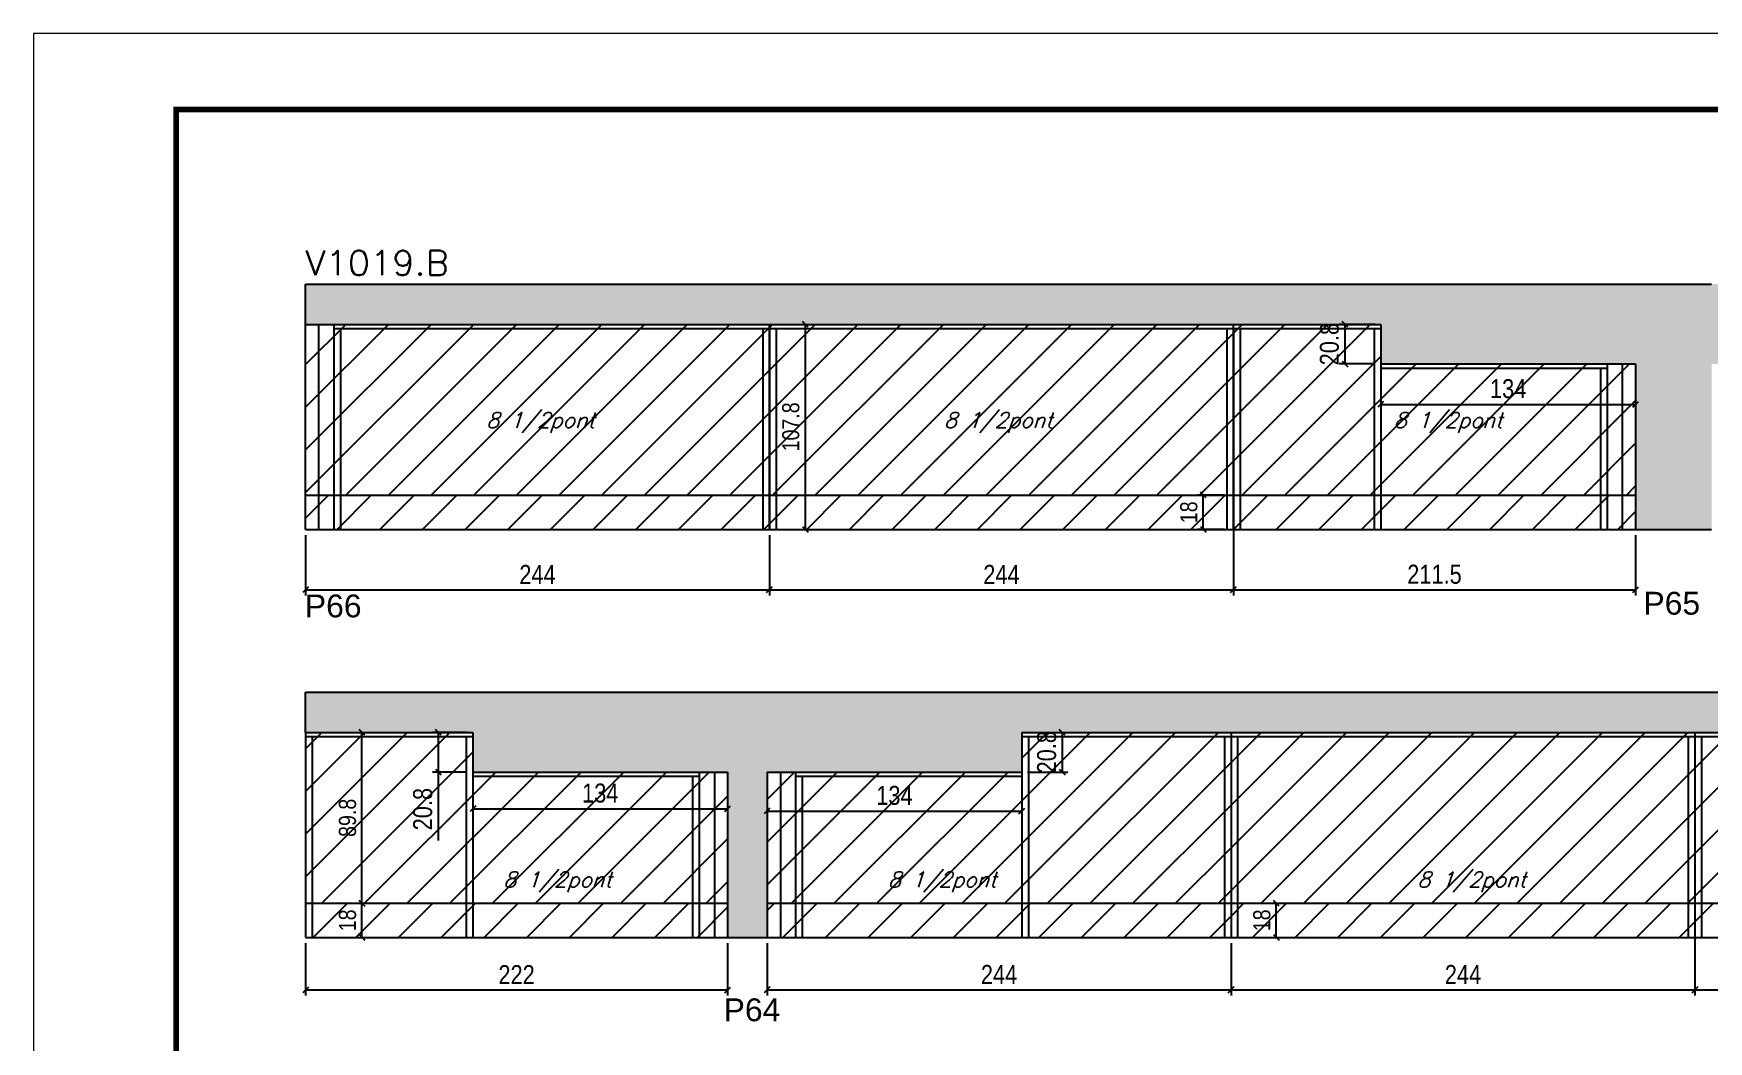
# Model space of a CAD drawing. Extents: x -20960 to -5926, y -2106 to 21915.
# Drawn here: x -12207 to -11326, y 14494 to 15024 of the extents above; entities that cross this region are included whole.
import ezdxf

# ---------------------------------------------------------------- set-up
doc = ezdxf.new("R2010")
doc.units = 0
doc.linetypes.add('DASHED', pattern=[0.75, 0.5, -0.25])
for name, color, linetype in [('5', 5, 'Continuous'), ('COTA', 241, 'Continuous'), ('Painéis', 200, 'Continuous'), ('Reaproveitamento', 251, 'Continuous'), ('SARR_2.2x7', 40, 'Continuous'), ('SARR_3.5x7', 81, 'Continuous'), ('texto', 7, 'Continuous')]:
    doc.layers.add(name, color=color, linetype=linetype)
for name, color, linetype, lineweight in [('Folhas', 255, 'Continuous', 9), ('SARRAFO DE PRESSAO', 251, 'DASHED', 9), ('Texto Seção', 7, 'Continuous', 15)]:
    doc.layers.add(name, color=color, linetype=linetype, lineweight=lineweight)
doc.styles.add('COTA TECNICA', font='techl___.ttf', dxfattribs={"height": 10})
doc.styles.add('COTA TECNICA-50', font='techl___.ttf', dxfattribs={"height": 9})
doc.styles.add('REGUA-120', font='ROMANS.shx', dxfattribs={"height": 15})
doc.styles.add('Romans', font='romans.shx')
doc.styles.get("Standard").update_dxf_attribs({"font": 'arial.ttf'})
doc.dimstyles.new('COTA PAINEL-50', dxfattribs={"dimtxt": 9, "dimasz": 3, "dimexe": 3, "dimexo": 3, "dimgap": 3, "dimtad": 1, "dimdec": 1, "dimzin": 12, "dimdsep": 46, "dimtxsty": 'COTA TECNICA-50', "dimblk1": 'OBLIQUE', "dimblk2": 'OBLIQUE', "dimsah": 1, "dimcen": 0.9, "dimclrd": 4, "dimclre": 4, "dimclrt": 240, "dimadec": 1, "dimazin": 3, "dimtfac": 1, "dimtdec": 1, "dimtmove": 0, "dimatfit": 3, "dimfxl": 1, "dimtolj": 1, "dimtzin": 12, "dimarcsym": 0})
doc.dimstyles.new('PAINEL', dxfattribs={"dimtxt": 10, "dimasz": 3, "dimexe": 3, "dimexo": 3, "dimgap": 3, "dimtad": 1, "dimdec": 1, "dimzin": 12, "dimdsep": 46, "dimtxsty": 'COTA TECNICA', "dimblk1": 'OBLIQUE', "dimblk2": 'OBLIQUE', "dimsah": 1, "dimcen": 0.9, "dimclrd": 4, "dimclre": 4, "dimclrt": 240, "dimadec": 1, "dimazin": 3, "dimtfac": 1, "dimtdec": 1, "dimtmove": 0, "dimatfit": 3, "dimfxl": 1, "dimtolj": 1, "dimtzin": 12, "dimarcsym": 0})
pattern_1 = [(45, (-4755, 0), (-11.22532, 11.22532), [])]
pattern_2 = [(45, (-3170, 0), (-11.22532, 11.22532), [])]

# ---------------------------------------------------------------- blocks, each defined once
blk = doc.blocks.new('9999999999')
at = {"layer": 'Folhas'}
blk.add_lwpolyline([(98138.98, 34190.21), (99623.98, 34190.21), (99623.98, 35240.21), (98138.98, 35240.21)], close=True, dxfattribs=at)
at = {"layer": 'Folhas', "color": 30, "const_width": 3}
blk.add_lwpolyline([(98213.98, 34230.21), (99583.98, 34230.21), (99583.98, 35200.21), (98213.98, 35200.21)], close=True, dxfattribs=at)
blk = doc.blocks.new('_Oblique')
at = {"color": 0, "linetype": 'ByBlock', "lineweight": -2}
blk.add_line((-0.5, -0.5), (0.5, 0.5), dxfattribs=at)
blk = doc.blocks.new('*D7294')
at = {"layer": 'COTA', "color": 4, "lineweight": -2, "ltscale": 25, "transparency": 16777216}
for p, q in [((-12063.93, 14760.2), (-12063.93, 14728.43)), ((-11819.93, 14760.2), (-11819.93, 14728.43)), ((-12063.93, 14731.43), (-11819.93, 14731.43))]:
    blk.add_line(p, q, dxfattribs=at)
at = {"layer": 'Defpoints', "color": 0, "ltscale": 25, "transparency": 16777216}
for p in [(-12063.93, 14763.2), (-11819.93, 14763.2), (-11819.93, 14731.43)]:
    blk.add_point(p, dxfattribs=at)
at = {"layer": 'COTA', "color": 4, "lineweight": -2, "ltscale": 25, "transparency": 16777216, "xscale": 3, "yscale": 3, "zscale": 3, "rotation": 180}
blk.add_blockref('_Oblique', (-12063.93, 14731.43), dxfattribs=at)
at = {"layer": 'COTA', "color": 4, "lineweight": -2, "ltscale": 25, "transparency": 16777216, "xscale": 3, "yscale": 3, "zscale": 3}
blk.add_blockref('_Oblique', (-11819.93, 14731.43), dxfattribs=at)
at = {"layer": 'COTA', "color": 240, "ltscale": 25, "transparency": 16777216, "insert": (-11941.93, 14739.5), "char_height": 10, "attachment_point": 5, "style": 'COTA TECNICA'}
blk.add_mtext('\\A1;244', dxfattribs=at)
blk = doc.blocks.new('*D7295')
at = {"layer": 'COTA', "color": 4, "lineweight": -2, "ltscale": 25, "transparency": 16777216}
for p, q in [((-11575.93, 14778.2), (-11575.93, 14728.43)), ((-11819.93, 14760.2), (-11819.93, 14728.43)), ((-11819.93, 14731.43), (-11575.93, 14731.43))]:
    blk.add_line(p, q, dxfattribs=at)
at = {"layer": 'Defpoints', "color": 0, "ltscale": 25, "transparency": 16777216}
for p in [(-11575.93, 14781.2), (-11819.93, 14763.2), (-11575.93, 14731.43)]:
    blk.add_point(p, dxfattribs=at)
at = {"layer": 'COTA', "color": 4, "lineweight": -2, "ltscale": 25, "transparency": 16777216, "xscale": 3, "yscale": 3, "zscale": 3, "rotation": 180}
blk.add_blockref('_Oblique', (-11819.93, 14731.43), dxfattribs=at)
at = {"layer": 'COTA', "color": 4, "lineweight": -2, "ltscale": 25, "transparency": 16777216, "xscale": 3, "yscale": 3, "zscale": 3}
blk.add_blockref('_Oblique', (-11575.93, 14731.43), dxfattribs=at)
at = {"layer": 'COTA', "color": 240, "ltscale": 25, "transparency": 16777216, "insert": (-11697.93, 14739.5), "char_height": 10, "attachment_point": 5, "style": 'COTA TECNICA'}
blk.add_mtext('\\A1;244', dxfattribs=at)
blk = doc.blocks.new('*D7296')
at = {"layer": 'COTA', "color": 4, "lineweight": -2, "ltscale": 25, "transparency": 16777216}
for p, q in [((-11575.93, 14778.2), (-11575.93, 14728.43)), ((-11364.43, 14760.2), (-11364.43, 14728.43)), ((-11575.93, 14731.43), (-11364.43, 14731.43))]:
    blk.add_line(p, q, dxfattribs=at)
at = {"layer": 'Defpoints', "color": 0, "ltscale": 25, "transparency": 16777216}
for p in [(-11575.93, 14781.2), (-11364.43, 14763.2), (-11364.43, 14731.43)]:
    blk.add_point(p, dxfattribs=at)
at = {"layer": 'COTA', "color": 4, "lineweight": -2, "ltscale": 25, "transparency": 16777216, "xscale": 3, "yscale": 3, "zscale": 3, "rotation": 180}
blk.add_blockref('_Oblique', (-11575.93, 14731.43), dxfattribs=at)
at = {"layer": 'COTA', "color": 4, "lineweight": -2, "ltscale": 25, "transparency": 16777216, "xscale": 3, "yscale": 3, "zscale": 3}
blk.add_blockref('_Oblique', (-11364.43, 14731.43), dxfattribs=at)
at = {"layer": 'COTA', "color": 240, "ltscale": 25, "transparency": 16777216, "insert": (-11470.18, 14739.54), "char_height": 10, "attachment_point": 5, "style": 'COTA TECNICA'}
blk.add_mtext('\\A1;211.5', dxfattribs=at)
blk = doc.blocks.new('*D7267')
at = {"layer": 'COTA', "color": 4, "lineweight": -2, "ltscale": 25, "transparency": 16777216}
for p, q in [((-11498.43, 14847.2), (-11498.43, 14825.9)), ((-11364.43, 14847.2), (-11364.43, 14825.9)), ((-11498.43, 14828.9), (-11364.43, 14828.9))]:
    blk.add_line(p, q, dxfattribs=at)
at = {"layer": 'Defpoints', "color": 0, "ltscale": 25, "transparency": 16777216}
for p in [(-11498.43, 14850.2), (-11364.43, 14850.2), (-11364.43, 14828.9)]:
    blk.add_point(p, dxfattribs=at)
at = {"layer": 'COTA', "color": 4, "lineweight": -2, "ltscale": 25, "transparency": 16777216, "xscale": 3, "yscale": 3, "zscale": 3, "rotation": 180}
blk.add_blockref('_Oblique', (-11498.43, 14828.9), dxfattribs=at)
at = {"layer": 'COTA', "color": 4, "lineweight": -2, "ltscale": 25, "transparency": 16777216, "xscale": 3, "yscale": 3, "zscale": 3}
blk.add_blockref('_Oblique', (-11364.43, 14828.9), dxfattribs=at)
at = {"layer": 'COTA', "color": 240, "ltscale": 25, "transparency": 16777216, "insert": (-11431.43, 14837.12), "char_height": 10, "attachment_point": 5, "style": 'COTA TECNICA'}
blk.add_mtext('\\A1;134', dxfattribs=at)
blk = doc.blocks.new('*D7269')
at = {"layer": 'COTA', "color": 4, "lineweight": -2, "ltscale": 25, "transparency": 16777216}
for p, q in [((-11501.43, 14871), (-11520.29, 14871)), ((-11517.29, 14871), (-11517.29, 14850.2)), ((-11501.43, 14850.2), (-11520.29, 14850.2))]:
    blk.add_line(p, q, dxfattribs=at)
at = {"layer": 'Defpoints', "color": 0, "ltscale": 25, "transparency": 16777216}
for p in [(-11498.43, 14871), (-11517.29, 14850.2), (-11498.43, 14850.2)]:
    blk.add_point(p, dxfattribs=at)
at = {"layer": 'COTA', "color": 4, "lineweight": -2, "ltscale": 25, "transparency": 16777216, "xscale": 3, "yscale": 3, "zscale": 3}
for p, rotation in [((-11517.29, 14871), 90), ((-11517.29, 14850.2), 270)]:
    blk.add_blockref('_Oblique', p, dxfattribs=dict(at, rotation=rotation))
at = {"layer": 'COTA', "color": 240, "ltscale": 25, "transparency": 16777216, "insert": (-11525.42, 14860.6), "char_height": 10, "attachment_point": 5, "rotation": 90, "style": 'COTA TECNICA'}
blk.add_mtext('\\A1;20.8', dxfattribs=at)
blk = doc.blocks.new('*D7271')
at = {"layer": 'COTA', "color": 4, "lineweight": -2, "ltscale": 25, "transparency": 16777216}
for p, q in [((-12063.93, 14545.6), (-12063.93, 14518.05)), ((-11841.93, 14545.6), (-11841.93, 14518.05)), ((-12063.93, 14521.05), (-11841.93, 14521.05))]:
    blk.add_line(p, q, dxfattribs=at)
at = {"layer": 'Defpoints', "color": 0, "ltscale": 25, "transparency": 16777216}
for p in [(-12063.93, 14548.6), (-11841.93, 14548.6), (-11841.93, 14521.05)]:
    blk.add_point(p, dxfattribs=at)
at = {"layer": 'COTA', "color": 4, "lineweight": -2, "ltscale": 25, "transparency": 16777216, "xscale": 3, "yscale": 3, "zscale": 3, "rotation": 180}
blk.add_blockref('_Oblique', (-12063.93, 14521.05), dxfattribs=at)
at = {"layer": 'COTA', "color": 4, "lineweight": -2, "ltscale": 25, "transparency": 16777216, "xscale": 3, "yscale": 3, "zscale": 3}
blk.add_blockref('_Oblique', (-11841.93, 14521.05), dxfattribs=at)
at = {"layer": 'COTA', "color": 240, "ltscale": 25, "transparency": 16777216, "insert": (-11952.93, 14529.05), "char_height": 10, "attachment_point": 5, "style": 'COTA TECNICA'}
blk.add_mtext('\\A1;222', dxfattribs=at)
blk = doc.blocks.new('*D7275')
at = {"layer": 'COTA', "color": 4, "lineweight": -2, "ltscale": 25, "transparency": 16777216}
for p, q in [((-11975.93, 14632.6), (-11975.93, 14613.26)), ((-11841.93, 14632.6), (-11841.93, 14613.26)), ((-11975.93, 14616.26), (-11841.93, 14616.26))]:
    blk.add_line(p, q, dxfattribs=at)
at = {"layer": 'Defpoints', "color": 0, "ltscale": 25, "transparency": 16777216}
for p in [(-11975.93, 14635.6), (-11841.93, 14635.6), (-11841.93, 14616.26)]:
    blk.add_point(p, dxfattribs=at)
at = {"layer": 'COTA', "color": 4, "lineweight": -2, "ltscale": 25, "transparency": 16777216, "xscale": 3, "yscale": 3, "zscale": 3, "rotation": 180}
blk.add_blockref('_Oblique', (-11975.93, 14616.26), dxfattribs=at)
at = {"layer": 'COTA', "color": 4, "lineweight": -2, "ltscale": 25, "transparency": 16777216, "xscale": 3, "yscale": 3, "zscale": 3}
blk.add_blockref('_Oblique', (-11841.93, 14616.26), dxfattribs=at)
at = {"layer": 'COTA', "color": 240, "ltscale": 25, "transparency": 16777216, "insert": (-11908.93, 14624.48), "char_height": 10, "attachment_point": 5, "style": 'COTA TECNICA'}
blk.add_mtext('\\A1;134', dxfattribs=at)
blk = doc.blocks.new('*D7277')
at = {"layer": 'COTA', "color": 4, "lineweight": -2, "ltscale": 25, "transparency": 16777216}
for p, q in [((-11978.93, 14656.4), (-11997.14, 14656.4)), ((-11994.14, 14656.4), (-11994.14, 14635.6)), ((-11978.93, 14635.6), (-11997.14, 14635.6)), ((-11994.14, 14635.6), (-11994.14, 14599.55))]:
    blk.add_line(p, q, dxfattribs=at)
at = {"layer": 'Defpoints', "color": 0, "ltscale": 25, "transparency": 16777216}
for p in [(-11975.93, 14656.4), (-11994.14, 14635.6), (-11975.93, 14635.6)]:
    blk.add_point(p, dxfattribs=at)
at = {"layer": 'COTA', "color": 4, "lineweight": -2, "ltscale": 25, "transparency": 16777216, "xscale": 3, "yscale": 3, "zscale": 3}
for p, rotation in [((-11994.14, 14656.4), 90), ((-11994.14, 14635.6), 270)]:
    blk.add_blockref('_Oblique', p, dxfattribs=dict(at, rotation=rotation))
at = {"layer": 'COTA', "color": 240, "ltscale": 25, "transparency": 16777216, "insert": (-12002.27, 14616.07), "char_height": 10, "attachment_point": 5, "rotation": 90, "style": 'COTA TECNICA'}
blk.add_mtext('\\A1;20.8', dxfattribs=at)
blk = doc.blocks.new('*D7283')
at = {"layer": 'COTA', "color": 4, "lineweight": -2, "ltscale": 25, "transparency": 16777216}
for p, q in [((-11821.2, 14545.6), (-11821.2, 14518.06)), ((-11577.2, 14545.6), (-11577.2, 14518.06)), ((-11821.2, 14521.06), (-11577.2, 14521.06))]:
    blk.add_line(p, q, dxfattribs=at)
at = {"layer": 'Defpoints', "color": 0, "ltscale": 25, "transparency": 16777216}
for p in [(-11821.2, 14548.6), (-11577.2, 14548.6), (-11577.2, 14521.06)]:
    blk.add_point(p, dxfattribs=at)
at = {"layer": 'COTA', "color": 4, "lineweight": -2, "ltscale": 25, "transparency": 16777216, "xscale": 3, "yscale": 3, "zscale": 3, "rotation": 180}
blk.add_blockref('_Oblique', (-11821.2, 14521.06), dxfattribs=at)
at = {"layer": 'COTA', "color": 4, "lineweight": -2, "ltscale": 25, "transparency": 16777216, "xscale": 3, "yscale": 3, "zscale": 3}
blk.add_blockref('_Oblique', (-11577.2, 14521.06), dxfattribs=at)
at = {"layer": 'COTA', "color": 240, "ltscale": 25, "transparency": 16777216, "insert": (-11699.2, 14529.13), "char_height": 10, "attachment_point": 5, "style": 'COTA TECNICA'}
blk.add_mtext('\\A1;244', dxfattribs=at)
blk = doc.blocks.new('*D7284')
at = {"layer": 'COTA', "color": 4, "lineweight": -2, "ltscale": 25, "transparency": 16777216}
for p, q in [((-11333.2, 14563.6), (-11333.2, 14518.06)), ((-11577.2, 14545.6), (-11577.2, 14518.06)), ((-11577.2, 14521.06), (-11333.2, 14521.06))]:
    blk.add_line(p, q, dxfattribs=at)
at = {"layer": 'Defpoints', "color": 0, "ltscale": 25, "transparency": 16777216}
for p in [(-11333.2, 14566.6), (-11577.2, 14548.6), (-11333.2, 14521.06)]:
    blk.add_point(p, dxfattribs=at)
at = {"layer": 'COTA', "color": 4, "lineweight": -2, "ltscale": 25, "transparency": 16777216, "xscale": 3, "yscale": 3, "zscale": 3, "rotation": 180}
blk.add_blockref('_Oblique', (-11577.2, 14521.06), dxfattribs=at)
at = {"layer": 'COTA', "color": 4, "lineweight": -2, "ltscale": 25, "transparency": 16777216, "xscale": 3, "yscale": 3, "zscale": 3}
blk.add_blockref('_Oblique', (-11333.2, 14521.06), dxfattribs=at)
at = {"layer": 'COTA', "color": 240, "ltscale": 25, "transparency": 16777216, "insert": (-11455.2, 14529.13), "char_height": 10, "attachment_point": 5, "style": 'COTA TECNICA'}
blk.add_mtext('\\A1;244', dxfattribs=at)
blk = doc.blocks.new('*D7285')
at = {"layer": 'COTA', "color": 4, "lineweight": -2, "ltscale": 25, "transparency": 16777216}
for p, q in [((-11333.2, 14563.6), (-11333.2, 14518.06)), ((-11111.2, 14563.6), (-11111.2, 14518.06)), ((-11333.2, 14521.06), (-11111.2, 14521.06))]:
    blk.add_line(p, q, dxfattribs=at)
at = {"layer": 'Defpoints', "color": 0, "ltscale": 25, "transparency": 16777216}
for p in [(-11333.2, 14566.6), (-11111.2, 14566.6), (-11111.2, 14521.06)]:
    blk.add_point(p, dxfattribs=at)
at = {"layer": 'COTA', "color": 4, "lineweight": -2, "ltscale": 25, "transparency": 16777216, "xscale": 3, "yscale": 3, "zscale": 3, "rotation": 180}
blk.add_blockref('_Oblique', (-11333.2, 14521.06), dxfattribs=at)
at = {"layer": 'COTA', "color": 4, "lineweight": -2, "ltscale": 25, "transparency": 16777216, "xscale": 3, "yscale": 3, "zscale": 3}
blk.add_blockref('_Oblique', (-11111.2, 14521.06), dxfattribs=at)
at = {"layer": 'COTA', "color": 240, "ltscale": 25, "transparency": 16777216, "insert": (-11222.2, 14529.06), "char_height": 10, "attachment_point": 5, "style": 'COTA TECNICA'}
blk.add_mtext('\\A1;222', dxfattribs=at)
blk = doc.blocks.new('*D7286')
at = {"layer": 'COTA', "color": 4, "lineweight": -2, "ltscale": 25, "transparency": 16777216}
for p, q in [((-11821.2, 14632.6), (-11821.2, 14612.03)), ((-11687.2, 14632.6), (-11687.2, 14612.03)), ((-11821.2, 14615.03), (-11687.2, 14615.03))]:
    blk.add_line(p, q, dxfattribs=at)
at = {"layer": 'Defpoints', "color": 0, "ltscale": 25, "transparency": 16777216}
for p in [(-11821.2, 14635.6), (-11687.2, 14635.6), (-11687.2, 14615.03)]:
    blk.add_point(p, dxfattribs=at)
at = {"layer": 'COTA', "color": 4, "lineweight": -2, "ltscale": 25, "transparency": 16777216, "xscale": 3, "yscale": 3, "zscale": 3, "rotation": 180}
blk.add_blockref('_Oblique', (-11821.2, 14615.03), dxfattribs=at)
at = {"layer": 'COTA', "color": 4, "lineweight": -2, "ltscale": 25, "transparency": 16777216, "xscale": 3, "yscale": 3, "zscale": 3}
blk.add_blockref('_Oblique', (-11687.2, 14615.03), dxfattribs=at)
at = {"layer": 'COTA', "color": 240, "ltscale": 25, "transparency": 16777216, "insert": (-11754.2, 14623.25), "char_height": 10, "attachment_point": 5, "style": 'COTA TECNICA'}
blk.add_mtext('\\A1;134', dxfattribs=at)
blk = doc.blocks.new('*D7287')
at = {"layer": 'COTA', "color": 4, "lineweight": -2, "ltscale": 25, "transparency": 16777216}
for p, q in [((-11684.2, 14656.4), (-11662.99, 14656.4)), ((-11665.99, 14656.4), (-11665.99, 14635.6)), ((-11684.2, 14635.6), (-11662.99, 14635.6))]:
    blk.add_line(p, q, dxfattribs=at)
at = {"layer": 'Defpoints', "color": 0, "ltscale": 25, "transparency": 16777216}
for p in [(-11687.2, 14656.4), (-11687.2, 14635.6), (-11665.99, 14635.6)]:
    blk.add_point(p, dxfattribs=at)
at = {"layer": 'COTA', "color": 4, "lineweight": -2, "ltscale": 25, "transparency": 16777216, "xscale": 3, "yscale": 3, "zscale": 3}
for p, rotation in [((-11665.99, 14656.4), 90), ((-11665.99, 14635.6), 270)]:
    blk.add_blockref('_Oblique', p, dxfattribs=dict(at, rotation=rotation))
at = {"layer": 'COTA', "color": 240, "ltscale": 25, "transparency": 16777216, "insert": (-11674.11, 14646), "char_height": 10, "attachment_point": 5, "rotation": 90, "style": 'COTA TECNICA'}
blk.add_mtext('\\A1;20.8', dxfattribs=at)
blk = doc.blocks.new('*D7262')
at = {"layer": 'COTA', "color": 4, "lineweight": -2, "transparency": 16777216}
for p, q in [((-11816.93, 14871), (-11798.07, 14871)), ((-11801.07, 14763.2), (-11801.07, 14871)), ((-11816.93, 14763.2), (-11798.07, 14763.2))]:
    blk.add_line(p, q, dxfattribs=at)
at = {"layer": 'Defpoints', "color": 0, "transparency": 16777216}
for p in [(-11819.93, 14871), (-11801.07, 14871), (-11819.93, 14763.2)]:
    blk.add_point(p, dxfattribs=at)
at = {"layer": 'COTA', "color": 4, "lineweight": -2, "transparency": 16777216, "xscale": 3, "yscale": 3, "zscale": 3}
for p, rotation in [((-11801.07, 14871), 90), ((-11801.07, 14763.2), 270)]:
    blk.add_blockref('_Oblique', p, dxfattribs=dict(at, rotation=rotation))
at = {"layer": 'COTA', "color": 240, "transparency": 16777216, "insert": (-11808.69, 14817.1), "char_height": 9, "attachment_point": 5, "rotation": 90, "style": 'COTA TECNICA-50'}
blk.add_mtext('\\A1;107.8', dxfattribs=at)
blk = doc.blocks.new('*D7263')
at = {"layer": 'COTA', "color": 4, "lineweight": -2, "transparency": 16777216}
for p, q in [((-11570.7, 14566.6), (-11550.38, 14566.6)), ((-11553.38, 14548.6), (-11553.38, 14566.6)), ((-11570.7, 14548.6), (-11550.38, 14548.6))]:
    blk.add_line(p, q, dxfattribs=at)
at = {"layer": 'Defpoints', "color": 0, "transparency": 16777216}
for p in [(-11573.7, 14566.6), (-11553.38, 14566.6), (-11573.7, 14548.6)]:
    blk.add_point(p, dxfattribs=at)
at = {"layer": 'COTA', "color": 4, "lineweight": -2, "transparency": 16777216, "xscale": 3, "yscale": 3, "zscale": 3}
for p, rotation in [((-11553.38, 14566.6), 90), ((-11553.38, 14548.6), 270)]:
    blk.add_blockref('_Oblique', p, dxfattribs=dict(at, rotation=rotation))
at = {"layer": 'COTA', "color": 240, "transparency": 16777216, "insert": (-11560.96, 14557.6), "char_height": 9, "attachment_point": 5, "rotation": 90, "style": 'COTA TECNICA-50'}
blk.add_mtext('\\A1;18', dxfattribs=at)
blk = doc.blocks.new('*D7264')
at = {"layer": 'COTA', "color": 4, "lineweight": -2, "transparency": 16777216}
for p, q in [((-11580.68, 14781.2), (-11594.79, 14781.2)), ((-11591.79, 14763.2), (-11591.79, 14781.2)), ((-11580.68, 14763.2), (-11594.79, 14763.2))]:
    blk.add_line(p, q, dxfattribs=at)
at = {"layer": 'Defpoints', "color": 0, "transparency": 16777216}
for p in [(-11591.79, 14781.2), (-11577.68, 14781.2), (-11577.68, 14763.2)]:
    blk.add_point(p, dxfattribs=at)
at = {"layer": 'COTA', "color": 4, "lineweight": -2, "transparency": 16777216, "xscale": 3, "yscale": 3, "zscale": 3}
for p, rotation in [((-11591.79, 14781.2), 90), ((-11591.79, 14763.2), 270)]:
    blk.add_blockref('_Oblique', p, dxfattribs=dict(at, rotation=rotation))
at = {"layer": 'COTA', "color": 240, "transparency": 16777216, "insert": (-11599.37, 14772.2), "char_height": 9, "attachment_point": 5, "rotation": 90, "style": 'COTA TECNICA-50'}
blk.add_mtext('\\A1;18', dxfattribs=at)
blk = doc.blocks.new('*D7252')
at = {"layer": 'COTA', "color": 4, "lineweight": -2, "transparency": 16777216}
for p, q in [((-12046.24, 14566.6), (-12031.24, 14566.6)), ((-12034.24, 14548.6), (-12034.24, 14566.6)), ((-12046.24, 14548.6), (-12031.24, 14548.6))]:
    blk.add_line(p, q, dxfattribs=at)
at = {"layer": 'Defpoints', "color": 0, "transparency": 16777216}
for p in [(-12049.24, 14566.6), (-12034.24, 14566.6), (-12049.24, 14548.6)]:
    blk.add_point(p, dxfattribs=at)
at = {"layer": 'COTA', "color": 4, "lineweight": -2, "transparency": 16777216, "xscale": 3, "yscale": 3, "zscale": 3}
for p, rotation in [((-12034.24, 14566.6), 90), ((-12034.24, 14548.6), 270)]:
    blk.add_blockref('_Oblique', p, dxfattribs=dict(at, rotation=rotation))
at = {"layer": 'COTA', "color": 240, "transparency": 16777216, "insert": (-12041.82, 14557.6), "char_height": 9, "attachment_point": 5, "rotation": 90, "style": 'COTA TECNICA-50'}
blk.add_mtext('\\A1;18', dxfattribs=at)
blk = doc.blocks.new('*D7253')
at = {"layer": 'COTA', "color": 4, "lineweight": -2, "transparency": 16777216}
for p, q in [((-12037.24, 14656.4), (-12037.24, 14656.4)), ((-12034.24, 14566.6), (-12034.24, 14656.4)), ((-12046.24, 14566.6), (-12031.24, 14566.6))]:
    blk.add_line(p, q, dxfattribs=at)
at = {"layer": 'Defpoints', "color": 0, "transparency": 16777216}
for p in [(-12034.24, 14656.4), (-12034.24, 14656.4), (-12049.24, 14566.6)]:
    blk.add_point(p, dxfattribs=at)
at = {"layer": 'COTA', "color": 4, "lineweight": -2, "transparency": 16777216, "xscale": 3, "yscale": 3, "zscale": 3}
for p, rotation in [((-12034.24, 14656.4), 90), ((-12034.24, 14566.6), 270)]:
    blk.add_blockref('_Oblique', p, dxfattribs=dict(at, rotation=rotation))
at = {"layer": 'COTA', "color": 240, "transparency": 16777216, "insert": (-12041.83, 14611.5), "char_height": 9, "attachment_point": 5, "rotation": 90, "style": 'COTA TECNICA-50'}
blk.add_mtext('\\A1;89.8', dxfattribs=at)

msp = doc.modelspace()

# ---------------------------------------------------------------- hatches: boundary and pattern name
at = {"layer": 'COTA', "linetype": 'ByBlock'}
h = msp.add_hatch(dxfattribs=at)
h.set_pattern_fill('AR-CONC', color=256, scale=0.03)
h.set_pattern_definition([(50, (-150985.308, -16891.452), (5.46554007, -0.47817257), [0.5715, -6.2865]), (355, (-150985.308, -16891.452), (-1.05730264, 5.73170536), [0.4572, -5.02921753]), (100.4514447, (-150984.8526, -16891.492), (4.40823741, 5.25353256), [0.48570026, -5.34270734]), (46.1842, (-150985.308, -16889.928), (8.13237123, -1.26126984), [0.85725, -9.42975]), (96.6355576, (-150984.63, -16890.033), (7.122124, 7.42278374), [0.7285507, -8.01406824]), (351.184151, (-150985.308, -16889.928), (7.122124, 7.42278374), [0.685799, -7.54379196]), (21, (-150984.546, -16890.309), (4.54843174, -3.06795595), [0.5715, -6.2865]), (326, (-150984.546, -16890.309), (1.85406085, 5.52563898), [0.4572, -5.0292]), (71.451445, (-150984.167, -16890.565), (6.40249258, 2.45768307), [0.48570026, -5.34269813]), (37.5, (-150985.308, -16891.4522), (0.092658098, 2.536651166), [0, -4.96824, 0, -5.1054, 0, -5.04825]), (7.5, (-150985.308, -16891.4522), (2.004589875, 3.005417245), [0, -2.91084, 0, -4.85394, 0, -1.92405]), (327.5, (-150987.0073, -16891.4522), (4.067717855, -0.17186232), [0, -1.905, 0, -5.9436, 0, -7.8867]), (317.5, (-150987.7693, -16891.4522), (4.44387544, 0.76279473), [0, -2.4765, 0, -3.94716, 0, -5.6007])])
h.paths.add_polyline_path([(-11364.43, 14892.2), (-11498.43, 14892.2), (-12063.93, 14892.2), (-12063.93, 14871), (-11498.43, 14871), (-11498.43, 14850.2), (-11364.43, 14850.2), (-11364.43, 14763.2), (-11324.43, 14763.2), (-11324.43, 14850.2), (-11190.43, 14850.2), (-11190.43, 14871), (-10836.43, 14871), (-10836.43, 14871), (-10836.43, 14892.2), (-11190.43, 14892.2), (-11324.43, 14892.2)])
h = msp.add_hatch(dxfattribs=at)
h.set_pattern_fill('AR-CONC', color=256, scale=0.03)
h.set_pattern_definition([(50, (-4755, 0), (5.4655401, -0.4781726), [0.5715, -6.2865]), (355, (-4755, 0), (-1.0573026, 5.7317054), [0.4572, -5.0292175]), (100.451445, (-4754.5445, -0.04), (4.4082374, 5.2535326), [0.4857003, -5.3427073]), (46.1842, (-4755, 1.524), (8.1323712, -1.2612698), [0.85725, -9.42975]), (96.63556, (-4754.322, 1.419), (7.122124, 7.4227837), [0.7285507, -8.0140682]), (351.18415, (-4755, 1.524), (7.122124, 7.4227837), [0.685799, -7.543792]), (21, (-4754.238, 1.143), (4.5484317, -3.067956), [0.5715, -6.2865]), (326, (-4754.238, 1.143), (1.8540609, 5.525639), [0.4572, -5.0292]), (71.451445, (-4753.859, 0.8873), (6.4024926, 2.457683), [0.4857003, -5.3426981]), (37.5, (-4755, 0), (0.0926581, 2.53665117), [0, -4.96824, 0, -5.1054, 0, -5.04825]), (7.5, (-4755, 0), (2.00458988, 3.00541724), [0, -2.91084, 0, -4.85394, 0, -1.92405]), (327.5, (-4756.6993, 0), (4.06771786, -0.17186232), [0, -1.905, 0, -5.9436, 0, -7.8867]), (317.5, (-4757.4613, 0), (4.44387544, 0.7627947), [0, -2.4765, 0, -3.94716, 0, -5.6007])])
h.paths.add_polyline_path([(-11687.2, 14635.6), (-11687.2, 14654.2), (-11687.2, 14656.4), (-11245.2, 14656.4), (-11245.2, 14635.6), (-11111.2, 14635.6), (-11111.2, 14677.6), (-12063.93, 14677.6), (-12063.93, 14656.4), (-11975.93, 14656.4), (-11975.93, 14635.6), (-11841.93, 14635.6), (-11841.93, 14548.6), (-11821.2, 14548.6), (-11821.2, 14635.6)])
at = {"layer": 'Reaproveitamento', "transparency": 33554684}
h = msp.add_hatch(dxfattribs=at)
h.set_pattern_fill('ANSI31', color=256, scale=5)
h.set_pattern_definition(pattern_1)
h.paths.add_polyline_path([(-12063.93, 14871), (-12063.93, 14781.2), (-11819.93, 14781.2), (-11819.93, 14871)])
h = msp.add_hatch(dxfattribs=at)
h.set_pattern_fill('ANSI31', color=256, scale=5)
h.set_pattern_definition(pattern_1)
h.paths.add_polyline_path([(-11819.93, 14781.2), (-11575.93, 14781.2), (-11575.93, 14871), (-11819.93, 14871)])
h = msp.add_hatch(dxfattribs=at)
h.set_pattern_fill('ANSI31', color=256, scale=5)
h.set_pattern_definition(pattern_1)
h.paths.add_polyline_path([(-11364.43, 14850.2), (-11498.43, 14850.2), (-11498.43, 14871), (-11575.93, 14871), (-11575.93, 14781.2), (-11364.43, 14781.2)])
h = msp.add_hatch(dxfattribs=at)
h.set_pattern_fill('ANSI31', color=256, scale=5)
h.set_pattern_definition(pattern_2)
h.paths.add_polyline_path([(-12063.93, 14781.2), (-12063.93, 14763.2), (-11819.93, 14763.2), (-11819.93, 14781.2)])
h = msp.add_hatch(dxfattribs=at)
h.set_pattern_fill('ANSI31', color=256, scale=5)
h.set_pattern_definition(pattern_2)
h.paths.add_polyline_path([(-11819.93, 14781.2), (-11819.93, 14763.2), (-11575.93, 14763.2), (-11575.93, 14781.2)])
h = msp.add_hatch(dxfattribs=at)
h.set_pattern_fill('ANSI31', color=256, scale=5)
h.set_pattern_definition(pattern_2)
h.paths.add_polyline_path([(-11575.93, 14781.2), (-11575.93, 14763.2), (-11364.43, 14763.2), (-11364.43, 14781.2)])
h = msp.add_hatch(dxfattribs=at)
h.set_pattern_fill('ANSI31', color=256, scale=5)
h.set_pattern_definition(pattern_1)
h.paths.add_polyline_path([(-11841.93, 14566.6), (-11841.93, 14635.6), (-11975.93, 14635.6), (-11975.93, 14656.4), (-12063.93, 14656.4), (-12063.93, 14566.6)])
h = msp.add_hatch(dxfattribs=at)
h.set_pattern_fill('ANSI31', color=256, scale=5)
h.set_pattern_definition(pattern_1)
h.paths.add_polyline_path([(-11577.2, 14566.6), (-11577.2, 14656.4), (-11687.2, 14656.4), (-11687.2, 14635.6), (-11821.2, 14635.6), (-11821.2, 14566.6)])
h = msp.add_hatch(dxfattribs=at)
h.set_pattern_fill('ANSI31', color=256, scale=5)
h.set_pattern_definition(pattern_1)
h.paths.add_polyline_path([(-11333.2, 14566.6), (-11333.2, 14656.4), (-11577.2, 14656.4), (-11577.2, 14566.6)])
h = msp.add_hatch(dxfattribs=at)
h.set_pattern_fill('ANSI31', color=256, scale=5)
h.set_pattern_definition(pattern_1)
h.paths.add_polyline_path([(-11111.2, 14566.6), (-11111.2, 14635.6), (-11245.2, 14635.6), (-11245.2, 14656.4), (-11333.2, 14656.4), (-11333.2, 14566.6)])
h = msp.add_hatch(dxfattribs=at)
h.set_pattern_fill('ANSI31', color=256, scale=5)
h.set_pattern_definition(pattern_2)
h.paths.add_polyline_path([(-11841.93, 14548.6), (-11841.93, 14566.6), (-12063.93, 14566.6), (-12063.93, 14548.6)])
h = msp.add_hatch(dxfattribs=at)
h.set_pattern_fill('ANSI31', color=256, scale=5)
h.set_pattern_definition(pattern_2)
h.paths.add_polyline_path([(-11577.2, 14548.6), (-11577.2, 14566.6), (-11821.2, 14566.6), (-11821.2, 14548.6)])
h = msp.add_hatch(dxfattribs=at)
h.set_pattern_fill('ANSI31', color=256, scale=5)
h.set_pattern_definition(pattern_2)
h.paths.add_polyline_path([(-11333.2, 14548.6), (-11333.2, 14566.6), (-11577.2, 14566.6), (-11577.2, 14548.6)])
h = msp.add_hatch(dxfattribs=at)
h.set_pattern_fill('ANSI31', color=256, scale=5)
h.set_pattern_definition(pattern_2)
h.paths.add_polyline_path([(-11333.2, 14566.6), (-11333.2, 14548.6), (-11111.2, 14548.6), (-11111.2, 14566.6)])

# ---------------------------------------------------------------- linework, layer by layer
at = {"layer": 'COTA', "linetype": 'ByBlock'}
for p, q in [((-12063.93, 14892.2), (-11498.43, 14892.2)), ((-12063.93, 14871), (-12063.93, 14892.2)), ((-11498.43, 14892.2), (-11364.43, 14892.2)), ((-11364.43, 14892.2), (-11324.43, 14892.2)), ((-11364.43, 14763.2), (-11324.43, 14763.2)), ((-12063.93, 14677.6), (-11111.2, 14677.6)), ((-12063.93, 14656.4), (-12063.93, 14677.6)), ((-11841.93, 14548.6), (-11821.2, 14548.6))]:
    msp.add_line(p, q, dxfattribs=at)
at = {"layer": 'Painéis'}
for p, q in [((-12063.93, 14871), (-11498.43, 14871)), ((-11498.43, 14850.2), (-11364.43, 14850.2)), ((-12063.93, 14781.2), (-11364.43, 14781.2)), ((-12063.93, 14763.2), (-11364.43, 14763.2)), ((-12063.93, 14656.4), (-11975.93, 14656.4)), ((-11687.2, 14656.4), (-11245.2, 14656.4)), ((-11975.93, 14635.6), (-11841.93, 14635.6)), ((-11821.2, 14635.6), (-11687.2, 14635.6)), ((-12063.93, 14566.6), (-11841.93, 14566.6)), ((-11821.2, 14566.6), (-11111.2, 14566.6)), ((-12063.93, 14548.6), (-11841.93, 14548.6)), ((-11821.2, 14548.6), (-11111.2, 14548.6))]:
    msp.add_line(p, q, dxfattribs=at)
at = {"layer": 'Painéis', "ltscale": 25}
for p, q in [((-12063.93, 14763.2), (-12063.93, 14871)), ((-11819.93, 14763.2), (-11819.93, 14871)), ((-11575.93, 14763.2), (-11575.93, 14871)), ((-11498.43, 14871), (-11498.43, 14850.2)), ((-11364.43, 14850.2), (-11364.43, 14763.2)), ((-12063.93, 14656.4), (-12063.93, 14548.6)), ((-11975.93, 14656.4), (-11975.93, 14635.6)), ((-11687.2, 14656.4), (-11687.2, 14635.6)), ((-11577.2, 14656.4), (-11577.2, 14548.6)), ((-11333.2, 14656.4), (-11333.2, 14548.6)), ((-11841.93, 14635.6), (-11841.93, 14548.6)), ((-11821.2, 14635.6), (-11821.2, 14548.6))]:
    msp.add_line(p, q, dxfattribs=at)
at = {"layer": 'SARR_2.2x7', "linetype": 'Continuous'}
for p, q in [((-12056.93, 14781.2), (-12056.93, 14871)), ((-12048.93, 14868.8), (-11819.93, 14868.8)), ((-11819.93, 14868.8), (-11575.93, 14868.8)), ((-11575.93, 14868.8), (-11498.43, 14868.8)), ((-11498.43, 14848), (-11379.43, 14848)), ((-11371.43, 14850.2), (-11371.43, 14781.2)), ((-12056.93, 14763.2), (-12056.93, 14781.2)), ((-11371.43, 14781.2), (-11371.43, 14763.2)), ((-12063.93, 14654.2), (-11975.93, 14654.2)), ((-11687.2, 14654.2), (-11577.2, 14654.2)), ((-11577.2, 14654.2), (-11333.2, 14654.2)), ((-11333.2, 14654.2), (-11245.2, 14654.2)), ((-11975.93, 14633.4), (-11856.93, 14633.4)), ((-11848.93, 14635.6), (-11848.93, 14566.6)), ((-11814.2, 14635.6), (-11814.2, 14566.6)), ((-11806.2, 14633.4), (-11687.2, 14633.4)), ((-11848.93, 14566.6), (-11848.93, 14548.6)), ((-11814.2, 14566.6), (-11814.2, 14548.6))]:
    msp.add_line(p, q, dxfattribs=at)
at = {"layer": 'SARR_3.5x7'}
for p, q in [((-12048.93, 14763.2), (-12048.93, 14871)), ((-12045.43, 14763.2), (-12045.43, 14868.8)), ((-11823.43, 14868.8), (-11823.43, 14763.2)), ((-11819.93, 14868.8), (-11819.93, 14763.2)), ((-11816.43, 14868.8), (-11816.43, 14763.2)), ((-11579.43, 14868.8), (-11579.43, 14763.2)), ((-11575.93, 14868.8), (-11575.93, 14763.2)), ((-11572.43, 14868.8), (-11572.43, 14763.2)), ((-11501.93, 14868.81), (-11501.93, 14763.21)), ((-11498.43, 14868.81), (-11498.43, 14763.21)), ((-11382.93, 14848), (-11382.93, 14763.2)), ((-11379.43, 14850.2), (-11379.43, 14763.2)), ((-12063.93, 14654.2), (-12063.93, 14548.6)), ((-12060.43, 14654.2), (-12060.43, 14548.6)), ((-11979.43, 14654.2), (-11979.43, 14548.6)), ((-11975.93, 14654.2), (-11975.93, 14548.6)), ((-11687.2, 14654.2), (-11687.2, 14548.6)), ((-11683.7, 14654.2), (-11683.7, 14548.6)), ((-11580.7, 14654.2), (-11580.7, 14548.6)), ((-11577.2, 14654.2), (-11577.2, 14548.6)), ((-11573.7, 14654.2), (-11573.7, 14548.6)), ((-11336.7, 14654.2), (-11336.7, 14548.6)), ((-11333.2, 14654.2), (-11333.2, 14548.6)), ((-11329.7, 14654.2), (-11329.7, 14548.6)), ((-11860.43, 14633.4), (-11860.43, 14548.6)), ((-11856.93, 14635.6), (-11856.93, 14548.6)), ((-11806.2, 14635.6), (-11806.2, 14548.6)), ((-11802.7, 14633.4), (-11802.7, 14548.6))]:
    msp.add_line(p, q, dxfattribs=at)
at = {"layer": 'SARR_3.5x7', "ltscale": 25}
for p, q in [((-12048.93, 14763.2), (-12045.43, 14763.2)), ((-11823.43, 14763.2), (-11819.93, 14763.2)), ((-11819.93, 14763.2), (-11816.43, 14763.2)), ((-11579.43, 14763.2), (-11575.93, 14763.2)), ((-11575.93, 14763.2), (-11572.43, 14763.2)), ((-11501.93, 14763.2), (-11498.43, 14763.2)), ((-11382.93, 14763.2), (-11379.43, 14763.2)), ((-12063.93, 14548.6), (-12060.43, 14548.6)), ((-11979.43, 14548.6), (-11975.93, 14548.6)), ((-11860.43, 14548.6), (-11856.93, 14548.6)), ((-11806.2, 14548.6), (-11802.7, 14548.6)), ((-11687.2, 14548.6), (-11683.7, 14548.6)), ((-11580.7, 14548.6), (-11577.2, 14548.6)), ((-11577.2, 14548.6), (-11573.7, 14548.6)), ((-11336.7, 14548.6), (-11333.2, 14548.6)), ((-11333.2, 14548.6), (-11329.7, 14548.6))]:
    msp.add_line(p, q, dxfattribs=at)

# ---------------------------------------------------------------- block references
at = {"layer": 'SARRAFO DE PRESSAO', "color": 6, "linetype": 'ByBlock'}
msp.add_blockref('9999999999', (-110345.98, -20216.26), dxfattribs=at)

# ---------------------------------------------------------------- texts
at = {"layer": '5', "linetype": 'Continuous'}
for s, p in [('P66', (-12064.28, 14716.93)), ('P65', (-11360.28, 14718.35)), ('P64', (-11844.04, 14504.56))]:
    msp.add_text(s, height=12, rotation=0.00004, dxfattribs=at).set_placement(p)
at = {"layer": 'texto', "color": 2, "char_height": 8, "attachment_point": 5, "style": 'Romans'}
for insert in [(-11940.35, 14819.33), (-11699.62, 14819.33), (-11463, 14819.33), (-11931.42, 14577.73), (-11729.1, 14577.73), (-11450.62, 14577.73)]:
    msp.add_mtext('{\\Q19;\\C256;8 1/2pont}', dxfattribs=dict(at, insert=insert))
at = {"layer": 'Texto Seção', "style": 'REGUA-120', "width": 1.05}
msp.add_text('V1019.B', height=13, dxfattribs=at).set_placement((-12063.95, 14896.81))

# ---------------------------------------------------------------- dimensions: what is measured, and where the dimension line sits
at = {"layer": 'COTA'}
for base, p1, p2, picture, middle in [((-11801.07, 14871), (-11819.93, 14763.2), (-11819.93, 14871), '*D7262', (-11808.69, 14817.1)), ((-11591.79, 14781.2), (-11577.68, 14763.2), (-11577.68, 14781.2), '*D7264', (-11599.37, 14772.2)), ((-12034.24, 14566.6), (-12049.24, 14548.6), (-12049.24, 14566.6), '*D7252', (-12041.82, 14557.6)), ((-11553.38, 14566.6), (-11573.7, 14548.6), (-11573.7, 14566.6), '*D7263', (-11560.96, 14557.6))]:
    dim = msp.add_linear_dim(base=base, p1=p1, p2=p2, angle=90, dimstyle='COTA PAINEL-50', dxfattribs=at)
    dim.commit()
    dim.dimension.update_dxf_attribs({"geometry": picture, "text_midpoint": middle})
at = {"layer": 'COTA', "ltscale": 25}
for base, p1, p2, picture, middle in [((-11517.29, 14850.2), (-11498.43, 14871), (-11498.43, 14850.2), '*D7269', (-11517.29, 14860.6)), ((-11665.99, 14635.6), (-11687.2, 14656.4), (-11687.2, 14635.6), '*D7287', (-11665.99, 14646))]:
    dim = msp.add_linear_dim(base=base, p1=p1, p2=p2, angle=90, dimstyle='PAINEL', dxfattribs=at)
    dim.commit()
    dim.dimension.update_dxf_attribs({"geometry": picture, "text_midpoint": middle, "dimtype": 160})
for base, p1, p2, picture, middle in [((-11364.43, 14828.9), (-11498.43, 14850.2), (-11364.43, 14850.2), '*D7267', (-11431.43, 14837.12)), ((-11819.93, 14731.43), (-12063.93, 14763.2), (-11819.93, 14763.2), '*D7294', (-11941.93, 14739.5)), ((-11841.93, 14616.26), (-11975.93, 14635.6), (-11841.93, 14635.6), '*D7275', (-11908.93, 14624.48)), ((-11687.2, 14615.03), (-11821.2, 14635.6), (-11687.2, 14635.6), '*D7286', (-11754.2, 14623.25))]:
    dim = msp.add_linear_dim(base=base, p1=p1, p2=p2, dimstyle='PAINEL', dxfattribs=at)
    dim.commit()
    dim.dimension.update_dxf_attribs({"geometry": picture, "text_midpoint": middle})
for base, p1, p2, picture, middle in [((-11575.93, 14731.43), (-11819.93, 14763.2), (-11575.93, 14781.2), '*D7295', (-11697.93, 14739.5)), ((-11364.43, 14731.43), (-11575.93, 14781.2), (-11364.43, 14763.2), '*D7296', (-11470.18, 14739.54)), ((-11333.2, 14521.06), (-11577.2, 14548.6), (-11333.2, 14566.6), '*D7284', (-11455.2, 14529.13)), ((-11111.2, 14521.06), (-11333.2, 14566.6), (-11111.2, 14566.6), '*D7285', (-11222.2, 14529.06)), ((-11841.93, 14521.05), (-12063.93, 14548.6), (-11841.93, 14548.6), '*D7271', (-11952.93, 14529.05)), ((-11577.2, 14521.06), (-11821.2, 14548.6), (-11577.2, 14548.6), '*D7283', (-11699.2, 14529.13))]:
    dim = msp.add_linear_dim(base=base, p1=p1, p2=p2, dimstyle='PAINEL', override={"dimtmove": 1}, dxfattribs=at)
    dim.commit()
    dim.dimension.update_dxf_attribs({"geometry": picture, "text_midpoint": middle})
at = {"layer": 'COTA'}
dim = msp.add_linear_dim(base=(-12034.24, 14656.4), p1=(-12049.24, 14566.6), p2=(-12034.24, 14656.4), angle=90, dimstyle='COTA PAINEL-50', override={"dimtmove": 1}, dxfattribs=at)
dim.commit()
dim.dimension.update_dxf_attribs({"geometry": '*D7253', "text_midpoint": (-12041.83, 14611.5)})
at = {"layer": 'COTA', "ltscale": 25}
dim = msp.add_linear_dim(base=(-11994.14, 14635.6), p1=(-11975.93, 14656.4), p2=(-11975.93, 14635.6), angle=90, dimstyle='PAINEL', dxfattribs=at)
dim.commit()
dim.dimension.update_dxf_attribs({"geometry": '*D7277', "text_midpoint": (-12002.27, 14616.07)})

doc.saveas('drawing.dxf')
